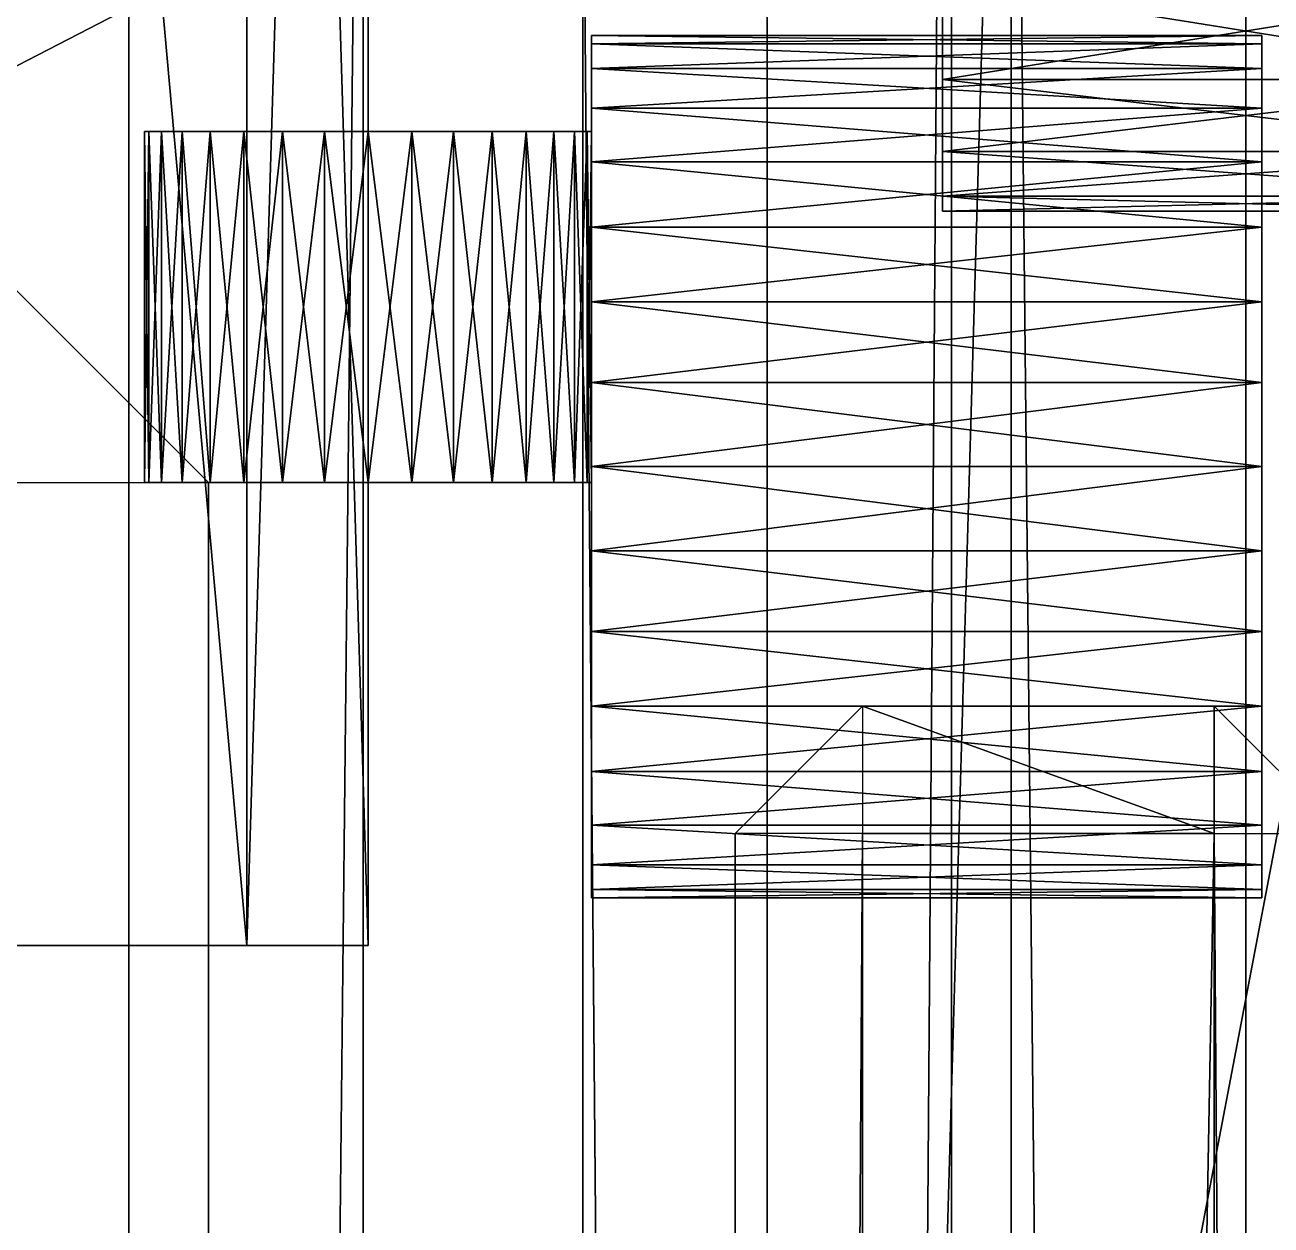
# Model space of a CAD drawing. Header units: millimetres. Extents: x -18 to 4450, y -985 to 970.
# Drawn here: x 3393.5 to 3471.6, y 562.5 to 637.7 of the extents above; entities that cross this region are included whole.
import ezdxf

# ---------------------------------------------------------------- set-up
doc = ezdxf.new("R2010")
doc.units = ezdxf.units.MM
for name, color, linetype in [('body__floor_pan', 40, 'CONTINUOUS'), ('body__right_rear_inner_wheel_tub', 40, 'CONTINUOUS'), ('body__right_rear_tail_lamp', 1, 'CONTINUOUS'), ('body__tailgate_hinge_or_chain_anchor_4', 9, 'CONTINUOUS'), ('body__tailgate_lower_pressed_panel', 40, 'CONTINUOUS'), ('body__tailgate_panel', 40, 'CONTINUOUS'), ('body__tailgate_upper_pressed_panel', 40, 'CONTINUOUS'), ('chassis__right_rear_bumper_stay_bolt_1', 9, 'CONTINUOUS'), ('hard_top__rear_hardtop_panel', 40, 'CONTINUOUS'), ('hard_top__rear_roof_overhang_skin', 7, 'CONTINUOUS'), ('hard_top__white_hardtop_crowned_roof_skin', 7, 'CONTINUOUS'), ('hard_top__white_hardtop_roof', 7, 'CONTINUOUS'), ('running_gear__rear_right_tire_tire', 250, 'CONTINUOUS')]:
    doc.layers.add(name, color=color, linetype=linetype)

msp = doc.modelspace()

# ---------------------------------------------------------------- linework, layer by layer
at = {"layer": 'body__floor_pan'}
for points in [[(901.549995, -653.450012, 670.000017), (3428.450108, -653.450012, 670.000017), (3428.450108, 653.450012, 670.000017)], [(901.549995, -653.450012, 670.000017), (3428.450108, 653.450012, 670.000017), (901.549995, 653.450012, 670.000017)], [(901.549995, -653.450012, 615.00001), (901.549995, 653.450012, 615.00001), (3428.450108, 653.450012, 615.00001)], [(901.549995, -653.450012, 615.00001), (3428.450108, 653.450012, 615.00001), (3428.450108, -653.450012, 615.00001)], [(3440.000057, -653.450012, 626.550019), (3428.450108, -653.450012, 615.00001), (3428.450108, 653.450012, 615.00001)], [(3440.000057, -653.450012, 626.550019), (3428.450108, 653.450012, 615.00001), (3440.000057, 653.450012, 626.550019)], [(3440.000057, -653.450012, 658.450007), (3428.450108, -653.450012, 670.000017), (3428.450108, 653.450012, 670.000017)], [(3440.000057, -653.450012, 658.450007), (3428.450108, 653.450012, 670.000017), (3440.000057, 653.450012, 658.450007)], [(3440.000057, -653.450012, 626.550019), (3440.000057, 653.450012, 626.550019), (3440.000057, 653.450012, 658.450007)], [(3440.000057, -653.450012, 626.550019), (3440.000057, 653.450012, 658.450007), (3440.000057, -653.450012, 658.450007)]]:
    msp.add_3dface(points, dxfattribs=at)
at = {"layer": 'body__right_rear_inner_wheel_tub'}
for points in [[(3404.999971, 609.000027, 791.000009), (3368.999958, 644.999981, 791.000009), (3368.999958, 644.999981, 1103.999972)], [(3404.999971, 609.000027, 791.000009), (3368.999958, 644.999981, 1103.999972), (3404.999971, 609.000027, 1103.999972)], [(3404.999971, 609.000027, 791.000009), (3368.999958, 644.999981, 791.000009), (3368.999958, 609.000027, 754.999995)], [(3404.999971, 609.000027, 1103.999972), (3368.999958, 644.999981, 1103.999972), (3368.999958, 609.000027, 1139.999986)], [(3404.999971, 400.999993, 791.000009), (3368.999958, 400.999993, 754.999995), (3368.999958, 609.000027, 754.999995)], [(3404.999971, 400.999993, 791.000009), (3368.999958, 609.000027, 754.999995), (3404.999971, 609.000027, 791.000009)], [(3404.999971, 400.999993, 1103.999972), (3368.999958, 400.999993, 1139.999986), (3368.999958, 609.000027, 1139.999986)], [(3404.999971, 400.999993, 1103.999972), (3368.999958, 609.000027, 1139.999986), (3404.999971, 609.000027, 1103.999972)], [(3404.999971, 400.999993, 791.000009), (3404.999971, 609.000027, 791.000009), (3404.999971, 609.000027, 1103.999972)], [(3404.999971, 400.999993, 791.000009), (3404.999971, 609.000027, 1103.999972), (3404.999971, 400.999993, 1103.999972)]]:
    msp.add_3dface(points, dxfattribs=at)
at = {"layer": 'body__right_rear_tail_lamp'}
for points in [[(3450.999975, 675.000012, 930.000007), (3450.999975, 634.257972, 957.222939), (3450.999975, 640.351772, 964.648247)], [(3450.999975, 675.000012, 930.000007), (3450.999975, 629.729927, 948.751509), (3450.999975, 634.257972, 957.222939)], [(3450.999975, 675.000012, 930.000007), (3450.999975, 626.941502, 939.5594), (3450.999975, 629.729927, 948.751509)], [(3450.999975, 675.000012, 930.000007), (3450.999975, 625.999987, 930.000007), (3450.999975, 626.941502, 939.5594)], [(3450.999975, 675.000012, 930.000007), (3450.999975, 626.941502, 920.440555), (3450.999975, 625.999987, 930.000007)], [(3450.999975, 675.000012, 930.000007), (3450.999975, 629.729927, 911.248505), (3450.999975, 626.941502, 920.440555)], [(3450.999975, 675.000012, 930.000007), (3450.999975, 634.257972, 902.777076), (3450.999975, 629.729927, 911.248505)], [(3450.999975, 675.000012, 930.000007), (3450.999975, 640.351772, 895.351768), (3450.999975, 634.257972, 902.777076)], [(3450.999975, 640.351772, 964.648247), (3489.000082, 640.351772, 964.648247), (3489.000082, 634.257972, 957.222939)], [(3450.999975, 640.351772, 964.648247), (3489.000082, 634.257972, 957.222939), (3450.999975, 634.257972, 957.222939)], [(3450.999975, 634.257972, 902.777076), (3489.000082, 634.257972, 902.777076), (3489.000082, 640.351772, 895.351768)], [(3450.999975, 634.257972, 902.777076), (3489.000082, 640.351772, 895.351768), (3450.999975, 640.351772, 895.351768)], [(3450.999975, 634.257972, 957.222939), (3489.000082, 634.257972, 957.222939), (3489.000082, 629.729927, 948.751509)], [(3450.999975, 634.257972, 957.222939), (3489.000082, 629.729927, 948.751509), (3450.999975, 629.729927, 948.751509)], [(3450.999975, 629.729927, 911.248505), (3489.000082, 629.729927, 911.248505), (3489.000082, 634.257972, 902.777076)], [(3450.999975, 629.729927, 911.248505), (3489.000082, 634.257972, 902.777076), (3450.999975, 634.257972, 902.777076)], [(3450.999975, 629.729927, 948.751509), (3489.000082, 629.729927, 948.751509), (3489.000082, 626.941502, 939.5594)], [(3450.999975, 629.729927, 948.751509), (3489.000082, 626.941502, 939.5594), (3450.999975, 626.941502, 939.5594)], [(3450.999975, 626.941502, 920.440555), (3489.000082, 626.941502, 920.440555), (3489.000082, 629.729927, 911.248505)], [(3450.999975, 626.941502, 920.440555), (3489.000082, 629.729927, 911.248505), (3450.999975, 629.729927, 911.248505)], [(3450.999975, 626.941502, 939.5594), (3489.000082, 626.941502, 939.5594), (3489.000082, 625.999987, 930.000007)], [(3450.999975, 626.941502, 939.5594), (3489.000082, 625.999987, 930.000007), (3450.999975, 625.999987, 930.000007)], [(3450.999975, 625.999987, 930.000007), (3489.000082, 625.999987, 930.000007), (3489.000082, 626.941502, 920.440555)], [(3450.999975, 625.999987, 930.000007), (3489.000082, 626.941502, 920.440555), (3450.999975, 626.941502, 920.440555)]]:
    msp.add_3dface(points, dxfattribs=at)
at = {"layer": 'body__tailgate_hinge_or_chain_anchor_4'}
for points in [[(3428.999901, 637.000024, 800.000012), (3470.999956, 637.000024, 800.000012), (3470.999956, 636.481225, 805.267453)], [(3428.999901, 637.000024, 800.000012), (3470.999956, 636.481225, 805.267453), (3428.999901, 636.481225, 805.267453)], [(3428.999901, 610.000014, 800.000012), (3428.999901, 636.481225, 805.267453), (3428.999901, 637.000024, 800.000012)], [(3428.999901, 636.481225, 794.732571), (3470.999956, 636.481225, 794.732571), (3470.999956, 637.000024, 800.000012)], [(3428.999901, 636.481225, 794.732571), (3470.999956, 637.000024, 800.000012), (3428.999901, 637.000024, 800.000012)], [(3428.999901, 610.000014, 800.000012), (3428.999901, 637.000024, 800.000012), (3428.999901, 636.481225, 794.732571)], [(3428.999901, 636.481225, 805.267453), (3470.999956, 636.481225, 805.267453), (3470.999956, 634.944737, 810.332477)], [(3428.999901, 636.481225, 805.267453), (3470.999956, 634.944737, 810.332477), (3428.999901, 634.944737, 810.332477)], [(3428.999901, 610.000014, 800.000012), (3428.999901, 634.944737, 810.332477), (3428.999901, 636.481225, 805.267453)], [(3428.999901, 634.944737, 789.667547), (3470.999956, 634.944737, 789.667547), (3470.999956, 636.481225, 794.732571)], [(3428.999901, 634.944737, 789.667547), (3470.999956, 636.481225, 794.732571), (3428.999901, 636.481225, 794.732571)], [(3428.999901, 610.000014, 800.000012), (3428.999901, 636.481225, 794.732571), (3428.999901, 634.944737, 789.667547)], [(3470.999956, 610.000014, 800.000012), (3470.999956, 637.000024, 800.000012), (3470.999956, 636.481225, 805.267453)], [(3470.999956, 610.000014, 800.000012), (3470.999956, 636.481225, 794.732571), (3470.999956, 637.000024, 800.000012)], [(3470.999956, 610.000014, 800.000012), (3470.999956, 636.481225, 805.267453), (3470.999956, 634.944737, 810.332477)], [(3470.999956, 610.000014, 800.000012), (3470.999956, 634.944737, 789.667547), (3470.999956, 636.481225, 794.732571)], [(3428.999901, 634.944737, 810.332477), (3470.999956, 634.944737, 810.332477), (3470.999956, 632.449687, 815.000415)], [(3428.999901, 634.944737, 810.332477), (3470.999956, 632.449687, 815.000415), (3428.999901, 632.449687, 815.000415)], [(3428.999901, 610.000014, 800.000012), (3428.999901, 632.449687, 815.000415), (3428.999901, 634.944737, 810.332477)], [(3428.999901, 632.449687, 784.999609), (3470.999956, 632.449687, 784.999609), (3470.999956, 634.944737, 789.667547)], [(3428.999901, 632.449687, 784.999609), (3470.999956, 634.944737, 789.667547), (3428.999901, 634.944737, 789.667547)], [(3428.999901, 610.000014, 800.000012), (3428.999901, 634.944737, 789.667547), (3428.999901, 632.449687, 784.999609)], [(3470.999956, 610.000014, 800.000012), (3470.999956, 634.944737, 810.332477), (3470.999956, 632.449687, 815.000415)], [(3470.999956, 610.000014, 800.000012), (3470.999956, 632.449687, 784.999609), (3470.999956, 634.944737, 789.667547)], [(3428.999901, 632.449687, 815.000415), (3470.999956, 632.449687, 815.000415), (3470.999956, 629.091859, 819.091856)], [(3428.999901, 632.449687, 815.000415), (3470.999956, 629.091859, 819.091856), (3428.999901, 629.091859, 819.091856)], [(3428.999901, 610.000014, 800.000012), (3428.999901, 629.091859, 819.091856), (3428.999901, 632.449687, 815.000415)], [(3428.999901, 629.091859, 780.908108), (3470.999956, 629.091859, 780.908108), (3470.999956, 632.449687, 784.999609)], [(3428.999901, 629.091859, 780.908108), (3470.999956, 632.449687, 784.999609), (3428.999901, 632.449687, 784.999609)], [(3428.999901, 610.000014, 800.000012), (3428.999901, 632.449687, 784.999609), (3428.999901, 629.091859, 780.908108)], [(3470.999956, 610.000014, 800.000012), (3470.999956, 632.449687, 815.000415), (3470.999956, 629.091859, 819.091856)], [(3470.999956, 610.000014, 800.000012), (3470.999956, 629.091859, 780.908108), (3470.999956, 632.449687, 784.999609)], [(3428.999901, 629.091859, 819.091856), (3470.999956, 629.091859, 819.091856), (3470.999956, 625.000417, 822.449684)], [(3428.999901, 629.091859, 819.091856), (3470.999956, 625.000417, 822.449684), (3428.999901, 625.000417, 822.449684)], [(3428.999901, 610.000014, 800.000012), (3428.999901, 625.000417, 822.449684), (3428.999901, 629.091859, 819.091856)], [(3428.999901, 625.000417, 777.55034), (3470.999956, 625.000417, 777.55034), (3470.999956, 629.091859, 780.908108)], [(3428.999901, 625.000417, 777.55034), (3470.999956, 629.091859, 780.908108), (3428.999901, 629.091859, 780.908108)], [(3428.999901, 610.000014, 800.000012), (3428.999901, 629.091859, 780.908108), (3428.999901, 625.000417, 777.55034)], [(3470.999956, 610.000014, 800.000012), (3470.999956, 629.091859, 819.091856), (3470.999956, 625.000417, 822.449684)], [(3470.999956, 610.000014, 800.000012), (3470.999956, 625.000417, 777.55034), (3470.999956, 629.091859, 780.908108)], [(3428.999901, 625.000417, 822.449684), (3470.999956, 625.000417, 822.449684), (3470.999956, 620.332479, 824.944735)], [(3428.999901, 625.000417, 822.449684), (3470.999956, 620.332479, 824.944735), (3428.999901, 620.332479, 824.944735)], [(3428.999901, 610.000014, 800.000012), (3428.999901, 620.332479, 824.944735), (3428.999901, 625.000417, 822.449684)], [(3428.999901, 620.332479, 775.05523), (3470.999956, 620.332479, 775.05523), (3470.999956, 625.000417, 777.55034)], [(3428.999901, 620.332479, 775.05523), (3470.999956, 625.000417, 777.55034), (3428.999901, 625.000417, 777.55034)], [(3428.999901, 610.000014, 800.000012), (3428.999901, 625.000417, 777.55034), (3428.999901, 620.332479, 775.05523)], [(3470.999956, 610.000014, 800.000012), (3470.999956, 625.000417, 822.449684), (3470.999956, 620.332479, 824.944735)], [(3470.999956, 610.000014, 800.000012), (3470.999956, 620.332479, 775.05523), (3470.999956, 625.000417, 777.55034)], [(3428.999901, 620.332479, 824.944735), (3470.999956, 620.332479, 824.944735), (3470.999956, 615.267456, 826.481223)], [(3428.999901, 620.332479, 824.944735), (3470.999956, 615.267456, 826.481223), (3428.999901, 615.267456, 826.481223)], [(3428.999901, 610.000014, 800.000012), (3428.999901, 615.267456, 826.481223), (3428.999901, 620.332479, 824.944735)], [(3428.999901, 615.267456, 773.518801), (3470.999956, 615.267456, 773.518801), (3470.999956, 620.332479, 775.05523)], [(3428.999901, 615.267456, 773.518801), (3470.999956, 620.332479, 775.05523), (3428.999901, 620.332479, 775.05523)], [(3428.999901, 610.000014, 800.000012), (3428.999901, 620.332479, 775.05523), (3428.999901, 615.267456, 773.518801)], [(3470.999956, 610.000014, 800.000012), (3470.999956, 620.332479, 824.944735), (3470.999956, 615.267456, 826.481223)], [(3470.999956, 610.000014, 800.000012), (3470.999956, 615.267456, 773.518801), (3470.999956, 620.332479, 775.05523)], [(3428.999901, 615.267456, 826.481223), (3470.999956, 615.267456, 826.481223), (3470.999956, 610.000014, 827.000022)], [(3428.999901, 615.267456, 826.481223), (3470.999956, 610.000014, 827.000022), (3428.999901, 610.000014, 827.000022)], [(3428.999901, 610.000014, 800.000012), (3428.999901, 610.000014, 827.000022), (3428.999901, 615.267456, 826.481223)], [(3428.999901, 610.000014, 773.000002), (3470.999956, 610.000014, 773.000002), (3470.999956, 615.267456, 773.518801)], [(3428.999901, 610.000014, 773.000002), (3470.999956, 615.267456, 773.518801), (3428.999901, 615.267456, 773.518801)], [(3428.999901, 610.000014, 800.000012), (3428.999901, 615.267456, 773.518801), (3428.999901, 610.000014, 773.000002)], [(3470.999956, 610.000014, 800.000012), (3470.999956, 615.267456, 826.481223), (3470.999956, 610.000014, 827.000022)], [(3470.999956, 610.000014, 800.000012), (3470.999956, 610.000014, 773.000002), (3470.999956, 615.267456, 773.518801)], [(3428.999901, 610.000014, 827.000022), (3470.999956, 610.000014, 827.000022), (3470.999956, 604.732573, 826.481223)], [(3428.999901, 610.000014, 827.000022), (3470.999956, 604.732573, 826.481223), (3428.999901, 604.732573, 826.481223)], [(3428.999901, 610.000014, 800.000012), (3428.999901, 604.732573, 826.481223), (3428.999901, 610.000014, 827.000022)], [(3428.999901, 610.000014, 800.000012), (3428.999901, 599.667549, 824.944735), (3428.999901, 604.732573, 826.481223)], [(3428.999901, 610.000014, 800.000012), (3428.999901, 594.999611, 822.449684), (3428.999901, 599.667549, 824.944735)], [(3428.999901, 610.000014, 800.000012), (3428.999901, 590.90811, 819.091856), (3428.999901, 594.999611, 822.449684)], [(3428.999901, 610.000014, 800.000012), (3428.999901, 587.550342, 815.000415), (3428.999901, 590.90811, 819.091856)], [(3428.999901, 610.000014, 800.000012), (3428.999901, 585.055232, 810.332477), (3428.999901, 587.550342, 815.000415)], [(3428.999901, 610.000014, 800.000012), (3428.999901, 583.518803, 805.267453), (3428.999901, 585.055232, 810.332477)], [(3428.999901, 610.000014, 800.000012), (3428.999901, 583.000004, 800.000012), (3428.999901, 583.518803, 805.267453)], [(3428.999901, 610.000014, 800.000012), (3428.999901, 583.518803, 794.732571), (3428.999901, 583.000004, 800.000012)], [(3428.999901, 610.000014, 800.000012), (3428.999901, 585.055232, 789.667547), (3428.999901, 583.518803, 794.732571)], [(3428.999901, 610.000014, 800.000012), (3428.999901, 587.550342, 784.999609), (3428.999901, 585.055232, 789.667547)], [(3428.999901, 610.000014, 800.000012), (3428.999901, 590.90811, 780.908108), (3428.999901, 587.550342, 784.999609)], [(3428.999901, 610.000014, 800.000012), (3428.999901, 594.999611, 777.55034), (3428.999901, 590.90811, 780.908108)], [(3428.999901, 610.000014, 800.000012), (3428.999901, 599.667549, 775.05523), (3428.999901, 594.999611, 777.55034)], [(3428.999901, 610.000014, 800.000012), (3428.999901, 604.732573, 773.518801), (3428.999901, 599.667549, 775.05523)], [(3428.999901, 604.732573, 773.518801), (3470.999956, 604.732573, 773.518801), (3470.999956, 610.000014, 773.000002)], [(3428.999901, 604.732573, 773.518801), (3470.999956, 610.000014, 773.000002), (3428.999901, 610.000014, 773.000002)], [(3428.999901, 610.000014, 800.000012), (3428.999901, 610.000014, 773.000002), (3428.999901, 604.732573, 773.518801)], [(3470.999956, 610.000014, 800.000012), (3470.999956, 610.000014, 827.000022), (3470.999956, 604.732573, 826.481223)], [(3470.999956, 610.000014, 800.000012), (3470.999956, 604.732573, 826.481223), (3470.999956, 599.667549, 824.944735)], [(3470.999956, 610.000014, 800.000012), (3470.999956, 599.667549, 824.944735), (3470.999956, 594.999611, 822.449684)], [(3470.999956, 610.000014, 800.000012), (3470.999956, 594.999611, 822.449684), (3470.999956, 590.90811, 819.091856)], [(3470.999956, 610.000014, 800.000012), (3470.999956, 590.90811, 819.091856), (3470.999956, 587.550342, 815.000415)], [(3470.999956, 610.000014, 800.000012), (3470.999956, 587.550342, 815.000415), (3470.999956, 585.055232, 810.332477)], [(3470.999956, 610.000014, 800.000012), (3470.999956, 585.055232, 810.332477), (3470.999956, 583.518803, 805.267453)], [(3470.999956, 610.000014, 800.000012), (3470.999956, 583.518803, 805.267453), (3470.999956, 583.000004, 800.000012)], [(3470.999956, 610.000014, 800.000012), (3470.999956, 583.000004, 800.000012), (3470.999956, 583.518803, 794.732571)], [(3470.999956, 610.000014, 800.000012), (3470.999956, 583.518803, 794.732571), (3470.999956, 585.055232, 789.667547)], [(3470.999956, 610.000014, 800.000012), (3470.999956, 585.055232, 789.667547), (3470.999956, 587.550342, 784.999609)], [(3470.999956, 610.000014, 800.000012), (3470.999956, 587.550342, 784.999609), (3470.999956, 590.90811, 780.908108)], [(3470.999956, 610.000014, 800.000012), (3470.999956, 590.90811, 780.908108), (3470.999956, 594.999611, 777.55034)], [(3470.999956, 610.000014, 800.000012), (3470.999956, 594.999611, 777.55034), (3470.999956, 599.667549, 775.05523)], [(3470.999956, 610.000014, 800.000012), (3470.999956, 599.667549, 775.05523), (3470.999956, 604.732573, 773.518801)], [(3470.999956, 610.000014, 800.000012), (3470.999956, 604.732573, 773.518801), (3470.999956, 610.000014, 773.000002)], [(3428.999901, 604.732573, 826.481223), (3470.999956, 604.732573, 826.481223), (3470.999956, 599.667549, 824.944735)], [(3428.999901, 604.732573, 826.481223), (3470.999956, 599.667549, 824.944735), (3428.999901, 599.667549, 824.944735)], [(3428.999901, 599.667549, 775.05523), (3470.999956, 599.667549, 775.05523), (3470.999956, 604.732573, 773.518801)], [(3428.999901, 599.667549, 775.05523), (3470.999956, 604.732573, 773.518801), (3428.999901, 604.732573, 773.518801)], [(3428.999901, 599.667549, 824.944735), (3470.999956, 599.667549, 824.944735), (3470.999956, 594.999611, 822.449684)], [(3428.999901, 599.667549, 824.944735), (3470.999956, 594.999611, 822.449684), (3428.999901, 594.999611, 822.449684)], [(3428.999901, 594.999611, 777.55034), (3470.999956, 594.999611, 777.55034), (3470.999956, 599.667549, 775.05523)], [(3428.999901, 594.999611, 777.55034), (3470.999956, 599.667549, 775.05523), (3428.999901, 599.667549, 775.05523)], [(3428.999901, 594.999611, 822.449684), (3470.999956, 594.999611, 822.449684), (3470.999956, 590.90811, 819.091856)], [(3428.999901, 594.999611, 822.449684), (3470.999956, 590.90811, 819.091856), (3428.999901, 590.90811, 819.091856)], [(3428.999901, 590.90811, 780.908108), (3470.999956, 590.90811, 780.908108), (3470.999956, 594.999611, 777.55034)], [(3428.999901, 590.90811, 780.908108), (3470.999956, 594.999611, 777.55034), (3428.999901, 594.999611, 777.55034)], [(3428.999901, 590.90811, 819.091856), (3470.999956, 590.90811, 819.091856), (3470.999956, 587.550342, 815.000415)], [(3428.999901, 590.90811, 819.091856), (3470.999956, 587.550342, 815.000415), (3428.999901, 587.550342, 815.000415)], [(3428.999901, 587.550342, 784.999609), (3470.999956, 587.550342, 784.999609), (3470.999956, 590.90811, 780.908108)], [(3428.999901, 587.550342, 784.999609), (3470.999956, 590.90811, 780.908108), (3428.999901, 590.90811, 780.908108)], [(3428.999901, 587.550342, 815.000415), (3470.999956, 587.550342, 815.000415), (3470.999956, 585.055232, 810.332477)], [(3428.999901, 587.550342, 815.000415), (3470.999956, 585.055232, 810.332477), (3428.999901, 585.055232, 810.332477)], [(3428.999901, 585.055232, 789.667547), (3470.999956, 585.055232, 789.667547), (3470.999956, 587.550342, 784.999609)], [(3428.999901, 585.055232, 789.667547), (3470.999956, 587.550342, 784.999609), (3428.999901, 587.550342, 784.999609)], [(3428.999901, 585.055232, 810.332477), (3470.999956, 585.055232, 810.332477), (3470.999956, 583.518803, 805.267453)], [(3428.999901, 585.055232, 810.332477), (3470.999956, 583.518803, 805.267453), (3428.999901, 583.518803, 805.267453)], [(3428.999901, 583.518803, 794.732571), (3470.999956, 583.518803, 794.732571), (3470.999956, 585.055232, 789.667547)], [(3428.999901, 583.518803, 794.732571), (3470.999956, 585.055232, 789.667547), (3428.999901, 585.055232, 789.667547)], [(3428.999901, 583.518803, 805.267453), (3470.999956, 583.518803, 805.267453), (3470.999956, 583.000004, 800.000012)], [(3428.999901, 583.518803, 805.267453), (3470.999956, 583.000004, 800.000012), (3428.999901, 583.000004, 800.000012)], [(3428.999901, 583.000004, 800.000012), (3470.999956, 583.000004, 800.000012), (3470.999956, 583.518803, 794.732571)], [(3428.999901, 583.000004, 800.000012), (3470.999956, 583.518803, 794.732571), (3428.999901, 583.518803, 794.732571)]]:
    msp.add_3dface(points, dxfattribs=at)
at = {"layer": 'body__tailgate_lower_pressed_panel'}
for points in [[(3437.999964, 587.01998, 807.980001), (3445.980072, 595.000029, 807.980001), (3445.980072, 595.000029, 927.020013)], [(3437.999964, 587.01998, 807.980001), (3445.980072, 595.000029, 927.020013), (3437.999964, 587.01998, 927.020013)], [(3437.999964, 587.01998, 807.980001), (3445.980072, 595.000029, 807.980001), (3445.980072, 587.01998, 800.000012)], [(3437.999964, 587.01998, 927.020013), (3445.980072, 595.000029, 927.020013), (3445.980072, 587.01998, 935.000002)], [(3445.980072, 595.000029, 807.980001), (3445.980072, 595.000029, 927.020013), (3468.019962, 595.000029, 927.020013)], [(3445.980072, 595.000029, 807.980001), (3468.019962, 595.000029, 927.020013), (3468.019962, 595.000029, 807.980001)], [(3445.980072, 595.000029, 807.980001), (3445.980072, 587.01998, 800.000012), (3468.019962, 587.01998, 800.000012)], [(3445.980072, 595.000029, 807.980001), (3468.019962, 587.01998, 800.000012), (3468.019962, 595.000029, 807.980001)], [(3445.980072, 595.000029, 927.020013), (3445.980072, 587.01998, 935.000002), (3468.019962, 587.01998, 935.000002)], [(3445.980072, 595.000029, 927.020013), (3468.019962, 587.01998, 935.000002), (3468.019962, 595.000029, 927.020013)], [(3476.000071, 587.01998, 807.980001), (3468.019962, 595.000029, 807.980001), (3468.019962, 595.000029, 927.020013)], [(3476.000071, 587.01998, 807.980001), (3468.019962, 595.000029, 927.020013), (3476.000071, 587.01998, 927.020013)], [(3476.000071, 587.01998, 807.980001), (3468.019962, 595.000029, 807.980001), (3468.019962, 587.01998, 800.000012)], [(3476.000071, 587.01998, 927.020013), (3468.019962, 595.000029, 927.020013), (3468.019962, 587.01998, 935.000002)], [(3437.999964, -587.01998, 807.980001), (3437.999964, -587.01998, 927.020013), (3437.999964, 587.01998, 927.020013)], [(3437.999964, -587.01998, 807.980001), (3437.999964, 587.01998, 927.020013), (3437.999964, 587.01998, 807.980001)], [(3437.999964, -587.01998, 807.980001), (3445.980072, -587.01998, 800.000012), (3445.980072, 587.01998, 800.000012)], [(3437.999964, -587.01998, 807.980001), (3445.980072, 587.01998, 800.000012), (3437.999964, 587.01998, 807.980001)], [(3437.999964, -587.01998, 927.020013), (3445.980072, -587.01998, 935.000002), (3445.980072, 587.01998, 935.000002)], [(3437.999964, -587.01998, 927.020013), (3445.980072, 587.01998, 935.000002), (3437.999964, 587.01998, 927.020013)], [(3445.980072, -587.01998, 935.000002), (3468.019962, -587.01998, 935.000002), (3468.019962, 587.01998, 935.000002)], [(3445.980072, -587.01998, 935.000002), (3468.019962, 587.01998, 935.000002), (3445.980072, 587.01998, 935.000002)], [(3445.980072, -587.01998, 800.000012), (3445.980072, 587.01998, 800.000012), (3468.019962, 587.01998, 800.000012)], [(3445.980072, -587.01998, 800.000012), (3468.019962, 587.01998, 800.000012), (3468.019962, -587.01998, 800.000012)], [(3476.000071, -587.01998, 807.980001), (3468.019962, -587.01998, 800.000012), (3468.019962, 587.01998, 800.000012)], [(3476.000071, -587.01998, 807.980001), (3468.019962, 587.01998, 800.000012), (3476.000071, 587.01998, 807.980001)], [(3476.000071, -587.01998, 927.020013), (3468.019962, -587.01998, 935.000002), (3468.019962, 587.01998, 935.000002)], [(3476.000071, -587.01998, 927.020013), (3468.019962, 587.01998, 935.000002), (3476.000071, 587.01998, 927.020013)]]:
    msp.add_3dface(points, dxfattribs=at)
at = {"layer": 'body__tailgate_panel'}
for points in [[(3400.000095, -700.299978, 734.700024), (3400.000095, -700.299978, 1355.29995), (3400.000095, 700.299978, 1355.29995)], [(3400.000095, -700.299978, 734.700024), (3400.000095, 700.299978, 1355.29995), (3400.000095, 700.299978, 734.700024)], [(3400.000095, -700.299978, 734.700024), (3414.700031, -700.299978, 720.000029), (3414.700031, 700.299978, 720.000029)], [(3400.000095, -700.299978, 734.700024), (3414.700031, 700.299978, 720.000029), (3400.000095, 700.299978, 734.700024)], [(3400.000095, -700.299978, 1355.29995), (3414.700031, -700.299978, 1370.000005), (3414.700031, 700.299978, 1370.000005)], [(3400.000095, -700.299978, 1355.29995), (3414.700031, 700.299978, 1370.000005), (3400.000095, 700.299978, 1355.29995)], [(3414.700031, -700.299978, 1370.000005), (3455.300093, -700.299978, 1370.000005), (3455.300093, 700.299978, 1370.000005)], [(3414.700031, -700.299978, 1370.000005), (3455.300093, 700.299978, 1370.000005), (3414.700031, 700.299978, 1370.000005)], [(3414.700031, -700.299978, 720.000029), (3414.700031, 700.299978, 720.000029), (3455.300093, 700.299978, 720.000029)], [(3414.700031, -700.299978, 720.000029), (3455.300093, 700.299978, 720.000029), (3455.300093, -700.299978, 720.000029)], [(3470.000029, -700.299978, 734.700024), (3455.300093, -700.299978, 720.000029), (3455.300093, 700.299978, 720.000029)], [(3470.000029, -700.299978, 734.700024), (3455.300093, 700.299978, 720.000029), (3470.000029, 700.299978, 734.700024)], [(3470.000029, -700.299978, 1355.29995), (3455.300093, -700.299978, 1370.000005), (3455.300093, 700.299978, 1370.000005)], [(3470.000029, -700.299978, 1355.29995), (3455.300093, 700.299978, 1370.000005), (3470.000029, 700.299978, 1355.29995)], [(3470.000029, -700.299978, 734.700024), (3470.000029, 700.299978, 734.700024), (3470.000029, 700.299978, 1355.29995)], [(3470.000029, -700.299978, 734.700024), (3470.000029, 700.299978, 1355.29995), (3470.000029, -700.299978, 1355.29995)]]:
    msp.add_3dface(points, dxfattribs=at)
at = {"layer": 'body__tailgate_upper_pressed_panel'}
for points in [[(3437.999964, 587.01998, 1122.979999), (3445.980072, 595.000029, 1122.979999), (3445.980072, 595.000029, 1227.020025)], [(3437.999964, 587.01998, 1122.979999), (3445.980072, 595.000029, 1227.020025), (3437.999964, 587.01998, 1227.020025)], [(3437.999964, 587.01998, 1122.979999), (3445.980072, 595.000029, 1122.979999), (3445.980072, 587.01998, 1115.00001)], [(3437.999964, 587.01998, 1227.020025), (3445.980072, 595.000029, 1227.020025), (3445.980072, 587.01998, 1235.000014)], [(3445.980072, 595.000029, 1122.979999), (3445.980072, 595.000029, 1227.020025), (3468.019962, 595.000029, 1227.020025)], [(3445.980072, 595.000029, 1122.979999), (3468.019962, 595.000029, 1227.020025), (3468.019962, 595.000029, 1122.979999)], [(3445.980072, 595.000029, 1122.979999), (3445.980072, 587.01998, 1115.00001), (3468.019962, 587.01998, 1115.00001)], [(3445.980072, 595.000029, 1122.979999), (3468.019962, 587.01998, 1115.00001), (3468.019962, 595.000029, 1122.979999)], [(3445.980072, 595.000029, 1227.020025), (3445.980072, 587.01998, 1235.000014), (3468.019962, 587.01998, 1235.000014)], [(3445.980072, 595.000029, 1227.020025), (3468.019962, 587.01998, 1235.000014), (3468.019962, 595.000029, 1227.020025)], [(3476.000071, 587.01998, 1122.979999), (3468.019962, 595.000029, 1122.979999), (3468.019962, 595.000029, 1227.020025)], [(3476.000071, 587.01998, 1122.979999), (3468.019962, 595.000029, 1227.020025), (3476.000071, 587.01998, 1227.020025)], [(3476.000071, 587.01998, 1122.979999), (3468.019962, 595.000029, 1122.979999), (3468.019962, 587.01998, 1115.00001)], [(3476.000071, 587.01998, 1227.020025), (3468.019962, 595.000029, 1227.020025), (3468.019962, 587.01998, 1235.000014)], [(3437.999964, -587.01998, 1122.979999), (3437.999964, -587.01998, 1227.020025), (3437.999964, 587.01998, 1227.020025)], [(3437.999964, -587.01998, 1122.979999), (3437.999964, 587.01998, 1227.020025), (3437.999964, 587.01998, 1122.979999)], [(3437.999964, -587.01998, 1122.979999), (3445.980072, -587.01998, 1115.00001), (3445.980072, 587.01998, 1115.00001)], [(3437.999964, -587.01998, 1122.979999), (3445.980072, 587.01998, 1115.00001), (3437.999964, 587.01998, 1122.979999)], [(3437.999964, -587.01998, 1227.020025), (3445.980072, -587.01998, 1235.000014), (3445.980072, 587.01998, 1235.000014)], [(3437.999964, -587.01998, 1227.020025), (3445.980072, 587.01998, 1235.000014), (3437.999964, 587.01998, 1227.020025)], [(3445.980072, -587.01998, 1235.000014), (3468.019962, -587.01998, 1235.000014), (3468.019962, 587.01998, 1235.000014)], [(3445.980072, -587.01998, 1235.000014), (3468.019962, 587.01998, 1235.000014), (3445.980072, 587.01998, 1235.000014)], [(3445.980072, -587.01998, 1115.00001), (3445.980072, 587.01998, 1115.00001), (3468.019962, 587.01998, 1115.00001)], [(3445.980072, -587.01998, 1115.00001), (3468.019962, 587.01998, 1115.00001), (3468.019962, -587.01998, 1115.00001)], [(3476.000071, -587.01998, 1122.979999), (3468.019962, -587.01998, 1115.00001), (3468.019962, 587.01998, 1115.00001)], [(3476.000071, -587.01998, 1122.979999), (3468.019962, 587.01998, 1115.00001), (3476.000071, 587.01998, 1122.979999)], [(3476.000071, -587.01998, 1227.020025), (3468.019962, -587.01998, 1235.000014), (3468.019962, 587.01998, 1235.000014)], [(3476.000071, -587.01998, 1227.020025), (3468.019962, 587.01998, 1235.000014), (3476.000071, 587.01998, 1227.020025)]]:
    msp.add_3dface(points, dxfattribs=at)
at = {"layer": 'chassis__right_rear_bumper_stay_bolt_1'}
for points in [[(3401.268959, 609.000027, 552.731276), (3401.268959, 630.999982, 552.731276), (3401.000023, 630.999982, 550.000012)], [(3401.268959, 609.000027, 552.731276), (3401.000023, 630.999982, 550.000012), (3401.000023, 609.000027, 550.000012)], [(3414.999962, 630.999982, 550.000012), (3401.268959, 630.999982, 552.731276), (3401.000023, 630.999982, 550.000012)], [(3401.000023, 609.000027, 550.000012), (3401.000023, 630.999982, 550.000012), (3401.268959, 630.999982, 547.268748)], [(3401.000023, 609.000027, 550.000012), (3401.268959, 630.999982, 547.268748), (3401.268959, 609.000027, 547.268748)], [(3414.999962, 630.999982, 550.000012), (3401.000023, 630.999982, 550.000012), (3401.268959, 630.999982, 547.268748)], [(3402.065754, 609.000027, 555.357575), (3402.065754, 630.999982, 555.357575), (3401.268959, 630.999982, 552.731276)], [(3402.065754, 609.000027, 555.357575), (3401.268959, 630.999982, 552.731276), (3401.268959, 609.000027, 552.731276)], [(3414.999962, 630.999982, 550.000012), (3402.065754, 630.999982, 555.357575), (3401.268959, 630.999982, 552.731276)], [(3401.268959, 609.000027, 547.268748), (3401.268959, 630.999982, 547.268748), (3402.065754, 630.999982, 544.642448)], [(3401.268959, 609.000027, 547.268748), (3402.065754, 630.999982, 544.642448), (3402.065754, 609.000027, 544.642448)], [(3414.999962, 630.999982, 550.000012), (3401.268959, 630.999982, 547.268748), (3402.065754, 630.999982, 544.642448)], [(3403.359413, 609.000027, 557.778001), (3403.359413, 630.999982, 557.778001), (3402.065754, 630.999982, 555.357575)], [(3403.359413, 609.000027, 557.778001), (3402.065754, 630.999982, 555.357575), (3402.065754, 609.000027, 555.357575)], [(3414.999962, 630.999982, 550.000012), (3403.359413, 630.999982, 557.778001), (3402.065754, 630.999982, 555.357575)], [(3402.065754, 609.000027, 544.642448), (3402.065754, 630.999982, 544.642448), (3403.359413, 630.999982, 542.222023)], [(3402.065754, 609.000027, 544.642448), (3403.359413, 630.999982, 542.222023), (3403.359413, 609.000027, 542.222023)], [(3414.999962, 630.999982, 550.000012), (3402.065754, 630.999982, 544.642448), (3403.359413, 630.999982, 542.222023)], [(3405.100584, 609.000027, 559.899509), (3405.100584, 630.999982, 559.899509), (3403.359413, 630.999982, 557.778001)], [(3405.100584, 609.000027, 559.899509), (3403.359413, 630.999982, 557.778001), (3403.359413, 609.000027, 557.778001)], [(3414.999962, 630.999982, 550.000012), (3405.100584, 630.999982, 559.899509), (3403.359413, 630.999982, 557.778001)], [(3403.359413, 609.000027, 542.222023), (3403.359413, 630.999982, 542.222023), (3405.100584, 630.999982, 540.100515)], [(3403.359413, 609.000027, 542.222023), (3405.100584, 630.999982, 540.100515), (3405.100584, 609.000027, 540.100515)], [(3414.999962, 630.999982, 550.000012), (3403.359413, 630.999982, 542.222023), (3405.100584, 630.999982, 540.100515)], [(3407.222033, 609.000027, 561.640561), (3407.222033, 630.999982, 561.640561), (3405.100584, 630.999982, 559.899509)], [(3407.222033, 609.000027, 561.640561), (3405.100584, 630.999982, 559.899509), (3405.100584, 609.000027, 559.899509)], [(3414.999962, 630.999982, 550.000012), (3407.222033, 630.999982, 561.640561), (3405.100584, 630.999982, 559.899509)], [(3405.100584, 609.000027, 540.100515), (3405.100584, 630.999982, 540.100515), (3407.222033, 630.999982, 538.359404)], [(3405.100584, 609.000027, 540.100515), (3407.222033, 630.999982, 538.359404), (3407.222033, 609.000027, 538.359404)], [(3414.999962, 630.999982, 550.000012), (3405.100584, 630.999982, 540.100515), (3407.222033, 630.999982, 538.359404)], [(3409.642458, 609.000027, 562.934339), (3409.642458, 630.999982, 562.934339), (3407.222033, 630.999982, 561.640561)], [(3409.642458, 609.000027, 562.934339), (3407.222033, 630.999982, 561.640561), (3407.222033, 609.000027, 561.640561)], [(3414.999962, 630.999982, 550.000012), (3409.642458, 630.999982, 562.934339), (3407.222033, 630.999982, 561.640561)], [(3407.222033, 609.000027, 538.359404), (3407.222033, 630.999982, 538.359404), (3409.642458, 630.999982, 537.065685)], [(3407.222033, 609.000027, 538.359404), (3409.642458, 630.999982, 537.065685), (3409.642458, 609.000027, 537.065685)], [(3414.999962, 630.999982, 550.000012), (3407.222033, 630.999982, 538.359404), (3409.642458, 630.999982, 537.065685)], [(3412.268639, 609.000027, 563.731015), (3412.268639, 630.999982, 563.731015), (3409.642458, 630.999982, 562.934339)], [(3412.268639, 609.000027, 563.731015), (3409.642458, 630.999982, 562.934339), (3409.642458, 609.000027, 562.934339)], [(3414.999962, 630.999982, 550.000012), (3412.268639, 630.999982, 563.731015), (3409.642458, 630.999982, 562.934339)], [(3409.642458, 609.000027, 537.065685), (3409.642458, 630.999982, 537.065685), (3412.268639, 630.999982, 536.269009)], [(3409.642458, 609.000027, 537.065685), (3412.268639, 630.999982, 536.269009), (3412.268639, 609.000027, 536.269009)], [(3414.999962, 630.999982, 550.000012), (3409.642458, 630.999982, 537.065685), (3412.268639, 630.999982, 536.269009)], [(3414.999962, 609.000027, 564.00001), (3414.999962, 630.999982, 564.00001), (3412.268639, 630.999982, 563.731015)], [(3414.999962, 609.000027, 564.00001), (3412.268639, 630.999982, 563.731015), (3412.268639, 609.000027, 563.731015)], [(3414.999962, 630.999982, 550.000012), (3414.999962, 630.999982, 564.00001), (3412.268639, 630.999982, 563.731015)], [(3412.268639, 609.000027, 536.269009), (3412.268639, 630.999982, 536.269009), (3414.999962, 630.999982, 536.000013)], [(3412.268639, 609.000027, 536.269009), (3414.999962, 630.999982, 536.000013), (3414.999962, 609.000027, 536.000013)], [(3414.999962, 630.999982, 550.000012), (3412.268639, 630.999982, 536.269009), (3414.999962, 630.999982, 536.000013)], [(3414.999962, 630.999982, 550.000012), (3428.999901, 630.999982, 550.000012), (3428.730965, 630.999982, 552.731276)], [(3414.999962, 630.999982, 550.000012), (3428.730965, 630.999982, 552.731276), (3427.934408, 630.999982, 555.357575)], [(3414.999962, 630.999982, 550.000012), (3427.934408, 630.999982, 555.357575), (3426.640511, 630.999982, 557.778001)], [(3414.999962, 630.999982, 550.000012), (3426.640511, 630.999982, 557.778001), (3424.899578, 630.999982, 559.899509)], [(3414.999962, 630.999982, 550.000012), (3424.899578, 630.999982, 559.899509), (3422.777891, 630.999982, 561.640561)], [(3414.999962, 630.999982, 550.000012), (3422.777891, 630.999982, 561.640561), (3420.357466, 630.999982, 562.934339)], [(3414.999962, 630.999982, 550.000012), (3420.357466, 630.999982, 562.934339), (3417.731285, 630.999982, 563.731015)], [(3417.731285, 609.000027, 563.731015), (3417.731285, 630.999982, 563.731015), (3414.999962, 630.999982, 564.00001)], [(3417.731285, 609.000027, 563.731015), (3414.999962, 630.999982, 564.00001), (3414.999962, 609.000027, 564.00001)], [(3414.999962, 630.999982, 550.000012), (3417.731285, 630.999982, 563.731015), (3414.999962, 630.999982, 564.00001)], [(3414.999962, 609.000027, 536.000013), (3414.999962, 630.999982, 536.000013), (3417.731285, 630.999982, 536.269009)], [(3414.999962, 609.000027, 536.000013), (3417.731285, 630.999982, 536.269009), (3417.731285, 609.000027, 536.269009)], [(3414.999962, 630.999982, 550.000012), (3414.999962, 630.999982, 536.000013), (3417.731285, 630.999982, 536.269009)], [(3414.999962, 630.999982, 550.000012), (3417.731285, 630.999982, 536.269009), (3420.357466, 630.999982, 537.065685)], [(3414.999962, 630.999982, 550.000012), (3420.357466, 630.999982, 537.065685), (3422.777891, 630.999982, 538.359404)], [(3414.999962, 630.999982, 550.000012), (3422.777891, 630.999982, 538.359404), (3424.899578, 630.999982, 540.100515)], [(3414.999962, 630.999982, 550.000012), (3424.899578, 630.999982, 540.100515), (3426.640511, 630.999982, 542.222023)], [(3414.999962, 630.999982, 550.000012), (3426.640511, 630.999982, 542.222023), (3427.934408, 630.999982, 544.642448)], [(3414.999962, 630.999982, 550.000012), (3427.934408, 630.999982, 544.642448), (3428.730965, 630.999982, 547.268748)], [(3414.999962, 630.999982, 550.000012), (3428.730965, 630.999982, 547.268748), (3428.999901, 630.999982, 550.000012)], [(3420.357466, 609.000027, 562.934339), (3420.357466, 630.999982, 562.934339), (3417.731285, 630.999982, 563.731015)], [(3420.357466, 609.000027, 562.934339), (3417.731285, 630.999982, 563.731015), (3417.731285, 609.000027, 563.731015)], [(3417.731285, 609.000027, 536.269009), (3417.731285, 630.999982, 536.269009), (3420.357466, 630.999982, 537.065685)], [(3417.731285, 609.000027, 536.269009), (3420.357466, 630.999982, 537.065685), (3420.357466, 609.000027, 537.065685)], [(3422.777891, 609.000027, 561.640561), (3422.777891, 630.999982, 561.640561), (3420.357466, 630.999982, 562.934339)], [(3422.777891, 609.000027, 561.640561), (3420.357466, 630.999982, 562.934339), (3420.357466, 609.000027, 562.934339)], [(3420.357466, 609.000027, 537.065685), (3420.357466, 630.999982, 537.065685), (3422.777891, 630.999982, 538.359404)], [(3420.357466, 609.000027, 537.065685), (3422.777891, 630.999982, 538.359404), (3422.777891, 609.000027, 538.359404)], [(3424.899578, 609.000027, 559.899509), (3424.899578, 630.999982, 559.899509), (3422.777891, 630.999982, 561.640561)], [(3424.899578, 609.000027, 559.899509), (3422.777891, 630.999982, 561.640561), (3422.777891, 609.000027, 561.640561)], [(3422.777891, 609.000027, 538.359404), (3422.777891, 630.999982, 538.359404), (3424.899578, 630.999982, 540.100515)], [(3422.777891, 609.000027, 538.359404), (3424.899578, 630.999982, 540.100515), (3424.899578, 609.000027, 540.100515)], [(3426.640511, 609.000027, 557.778001), (3426.640511, 630.999982, 557.778001), (3424.899578, 630.999982, 559.899509)], [(3426.640511, 609.000027, 557.778001), (3424.899578, 630.999982, 559.899509), (3424.899578, 609.000027, 559.899509)], [(3424.899578, 609.000027, 540.100515), (3424.899578, 630.999982, 540.100515), (3426.640511, 630.999982, 542.222023)], [(3424.899578, 609.000027, 540.100515), (3426.640511, 630.999982, 542.222023), (3426.640511, 609.000027, 542.222023)], [(3427.934408, 609.000027, 555.357575), (3427.934408, 630.999982, 555.357575), (3426.640511, 630.999982, 557.778001)], [(3427.934408, 609.000027, 555.357575), (3426.640511, 630.999982, 557.778001), (3426.640511, 609.000027, 557.778001)], [(3426.640511, 609.000027, 542.222023), (3426.640511, 630.999982, 542.222023), (3427.934408, 630.999982, 544.642448)], [(3426.640511, 609.000027, 542.222023), (3427.934408, 630.999982, 544.642448), (3427.934408, 609.000027, 544.642448)], [(3428.730965, 609.000027, 552.731276), (3428.730965, 630.999982, 552.731276), (3427.934408, 630.999982, 555.357575)], [(3428.730965, 609.000027, 552.731276), (3427.934408, 630.999982, 555.357575), (3427.934408, 609.000027, 555.357575)], [(3427.934408, 609.000027, 544.642448), (3427.934408, 630.999982, 544.642448), (3428.730965, 630.999982, 547.268748)], [(3427.934408, 609.000027, 544.642448), (3428.730965, 630.999982, 547.268748), (3428.730965, 609.000027, 547.268748)], [(3428.999901, 609.000027, 550.000012), (3428.999901, 630.999982, 550.000012), (3428.730965, 630.999982, 552.731276)], [(3428.999901, 609.000027, 550.000012), (3428.730965, 630.999982, 552.731276), (3428.730965, 609.000027, 552.731276)], [(3428.730965, 609.000027, 547.268748), (3428.730965, 630.999982, 547.268748), (3428.999901, 630.999982, 550.000012)], [(3428.730965, 609.000027, 547.268748), (3428.999901, 630.999982, 550.000012), (3428.999901, 609.000027, 550.000012)], [(3414.999962, 609.000027, 550.000012), (3401.000023, 609.000027, 550.000012), (3401.268959, 609.000027, 552.731276)], [(3414.999962, 609.000027, 550.000012), (3401.268959, 609.000027, 547.268748), (3401.000023, 609.000027, 550.000012)], [(3414.999962, 609.000027, 550.000012), (3401.268959, 609.000027, 552.731276), (3402.065754, 609.000027, 555.357575)], [(3414.999962, 609.000027, 550.000012), (3402.065754, 609.000027, 544.642448), (3401.268959, 609.000027, 547.268748)], [(3414.999962, 609.000027, 550.000012), (3402.065754, 609.000027, 555.357575), (3403.359413, 609.000027, 557.778001)], [(3414.999962, 609.000027, 550.000012), (3403.359413, 609.000027, 542.222023), (3402.065754, 609.000027, 544.642448)], [(3414.999962, 609.000027, 550.000012), (3403.359413, 609.000027, 557.778001), (3405.100584, 609.000027, 559.899509)], [(3414.999962, 609.000027, 550.000012), (3405.100584, 609.000027, 540.100515), (3403.359413, 609.000027, 542.222023)], [(3414.999962, 609.000027, 550.000012), (3405.100584, 609.000027, 559.899509), (3407.222033, 609.000027, 561.640561)], [(3414.999962, 609.000027, 550.000012), (3407.222033, 609.000027, 538.359404), (3405.100584, 609.000027, 540.100515)], [(3414.999962, 609.000027, 550.000012), (3407.222033, 609.000027, 561.640561), (3409.642458, 609.000027, 562.934339)], [(3414.999962, 609.000027, 550.000012), (3409.642458, 609.000027, 537.065685), (3407.222033, 609.000027, 538.359404)], [(3414.999962, 609.000027, 550.000012), (3409.642458, 609.000027, 562.934339), (3412.268639, 609.000027, 563.731015)], [(3414.999962, 609.000027, 550.000012), (3412.268639, 609.000027, 536.269009), (3409.642458, 609.000027, 537.065685)], [(3414.999962, 609.000027, 550.000012), (3412.268639, 609.000027, 563.731015), (3414.999962, 609.000027, 564.00001)], [(3414.999962, 609.000027, 550.000012), (3414.999962, 609.000027, 536.000013), (3412.268639, 609.000027, 536.269009)], [(3414.999962, 609.000027, 550.000012), (3428.730965, 609.000027, 552.731276), (3428.999901, 609.000027, 550.000012)], [(3414.999962, 609.000027, 550.000012), (3427.934408, 609.000027, 555.357575), (3428.730965, 609.000027, 552.731276)], [(3414.999962, 609.000027, 550.000012), (3426.640511, 609.000027, 557.778001), (3427.934408, 609.000027, 555.357575)], [(3414.999962, 609.000027, 550.000012), (3424.899578, 609.000027, 559.899509), (3426.640511, 609.000027, 557.778001)], [(3414.999962, 609.000027, 550.000012), (3422.777891, 609.000027, 561.640561), (3424.899578, 609.000027, 559.899509)], [(3414.999962, 609.000027, 550.000012), (3420.357466, 609.000027, 562.934339), (3422.777891, 609.000027, 561.640561)], [(3414.999962, 609.000027, 550.000012), (3417.731285, 609.000027, 563.731015), (3420.357466, 609.000027, 562.934339)], [(3414.999962, 609.000027, 550.000012), (3414.999962, 609.000027, 564.00001), (3417.731285, 609.000027, 563.731015)], [(3414.999962, 609.000027, 550.000012), (3417.731285, 609.000027, 536.269009), (3414.999962, 609.000027, 536.000013)], [(3414.999962, 609.000027, 550.000012), (3420.357466, 609.000027, 537.065685), (3417.731285, 609.000027, 536.269009)], [(3414.999962, 609.000027, 550.000012), (3422.777891, 609.000027, 538.359404), (3420.357466, 609.000027, 537.065685)], [(3414.999962, 609.000027, 550.000012), (3424.899578, 609.000027, 540.100515), (3422.777891, 609.000027, 538.359404)], [(3414.999962, 609.000027, 550.000012), (3426.640511, 609.000027, 542.222023), (3424.899578, 609.000027, 540.100515)], [(3414.999962, 609.000027, 550.000012), (3427.934408, 609.000027, 544.642448), (3426.640511, 609.000027, 542.222023)], [(3414.999962, 609.000027, 550.000012), (3428.730965, 609.000027, 547.268748), (3427.934408, 609.000027, 544.642448)], [(3414.999962, 609.000027, 550.000012), (3428.999901, 609.000027, 550.000012), (3428.730965, 609.000027, 547.268748)]]:
    msp.add_3dface(points, dxfattribs=at)
at = {"layer": 'hard_top__rear_hardtop_panel'}
for points in [[(3440.000057, -758.449972, 1331.550002), (3440.000057, -758.449972, 1898.450017), (3440.000057, 758.449972, 1898.450017)], [(3440.000057, -758.449972, 1331.550002), (3440.000057, 758.449972, 1898.450017), (3440.000057, 758.449972, 1331.550002)], [(3440.000057, -758.449972, 1331.550002), (3451.550007, -758.449972, 1320.000052), (3451.550007, 758.449972, 1320.000052)], [(3440.000057, -758.449972, 1331.550002), (3451.550007, 758.449972, 1320.000052), (3440.000057, 758.449972, 1331.550002)], [(3440.000057, -758.449972, 1898.450017), (3451.550007, -758.449972, 1909.999967), (3451.550007, 758.449972, 1909.999967)], [(3440.000057, -758.449972, 1898.450017), (3451.550007, 758.449972, 1909.999967), (3440.000057, 758.449972, 1898.450017)], [(3451.550007, -758.449972, 1909.999967), (3483.449936, -758.449972, 1909.999967), (3483.449936, 758.449972, 1909.999967)], [(3451.550007, -758.449972, 1909.999967), (3483.449936, 758.449972, 1909.999967), (3451.550007, 758.449972, 1909.999967)], [(3451.550007, -758.449972, 1320.000052), (3451.550007, 758.449972, 1320.000052), (3483.449936, 758.449972, 1320.000052)], [(3451.550007, -758.449972, 1320.000052), (3483.449936, 758.449972, 1320.000052), (3483.449936, -758.449972, 1320.000052)]]:
    msp.add_3dface(points, dxfattribs=at)
at = {"layer": 'hard_top__rear_roof_overhang_skin'}
for points in [[(3359.999895, 0, 1889.999986), (3507.999897, 0, 1876.000047), (3507.999897, 776.000023, 1848.00005)], [(3359.999895, 0, 1889.999986), (3507.999897, 776.000023, 1848.00005), (3359.999895, 776.000023, 1861.999989)], [(3359.999895, 0, 1871.999979), (3359.999895, 776.000023, 1843.999982), (3507.999897, 776.000023, 1830.000043)], [(3359.999895, 0, 1871.999979), (3507.999897, 776.000023, 1830.000043), (3507.999897, 0, 1858.00004)]]:
    msp.add_3dface(points, dxfattribs=at)
at = {"layer": 'hard_top__white_hardtop_crowned_roof_skin'}
for points in [[(1125, 0, 1932.000041), (3440.000057, 0, 1942.000031), (3440.000057, 759.99999, 1896.000028)], [(1125, 0, 1932.000041), (3440.000057, 759.99999, 1896.000028), (1125, 759.99999, 1886.000037)], [(1125, 0, 1906.000018), (1125, 759.99999, 1860.000014), (3440.000057, 759.99999, 1870.000005)], [(1125, 0, 1906.000018), (3440.000057, 759.99999, 1870.000005), (3440.000057, 0, 1916.000009)], [(3440.000057, 0, 1942.000031), (3440.000057, 0, 1916.000009), (3440.000057, 759.99999, 1870.000005)], [(3440.000057, 0, 1942.000031), (3440.000057, 759.99999, 1870.000005), (3440.000057, 759.99999, 1896.000028)]]:
    msp.add_3dface(points, dxfattribs=at)
at = {"layer": 'hard_top__white_hardtop_roof'}
for points in [[(1222.180009, -757.82001, 1896.000028), (3487.81991, -757.82001, 1896.000028), (3487.81991, 757.82001, 1896.000028)], [(1222.180009, -757.82001, 1896.000028), (3487.81991, 757.82001, 1896.000028), (1222.180009, 757.82001, 1896.000028)], [(1222.180009, -757.82001, 1838.000059), (1222.180009, 757.82001, 1838.000059), (3487.81991, 757.82001, 1838.000059)], [(1222.180009, -757.82001, 1838.000059), (3487.81991, 757.82001, 1838.000059), (3487.81991, -757.82001, 1838.000059)]]:
    msp.add_3dface(points, dxfattribs=at)
at = {"layer": 'running_gear__rear_right_tire_tire'}
for points in [[(3407.410145, 579.999983, 472.06068), (3407.410145, 829.999983, 472.06068), (3384.932518, 829.999983, 546.159983)], [(3407.410145, 579.999983, 472.06068), (3384.932518, 829.999983, 546.159983), (3384.932518, 579.999983, 546.159983)], [(3384.932518, 579.999983, 243.840039), (3384.932518, 829.999983, 243.840039), (3407.410145, 829.999983, 317.939311)], [(3384.932518, 579.999983, 243.840039), (3407.410145, 829.999983, 317.939311), (3407.410145, 579.999983, 317.939311)], [(3414.999962, 579.999983, 395.000011), (3414.999962, 829.999983, 395.000011), (3407.410145, 829.999983, 472.06068)], [(3414.999962, 579.999983, 395.000011), (3407.410145, 829.999983, 472.06068), (3407.410145, 579.999983, 472.06068)], [(3407.410145, 579.999983, 317.939311), (3407.410145, 829.999983, 317.939311), (3414.999962, 829.999983, 395.000011)], [(3407.410145, 579.999983, 317.939311), (3414.999962, 829.999983, 395.000011), (3414.999962, 579.999983, 395.000011)], [(3019.999981, 579.999983, 395.000011), (3407.410145, 579.999983, 472.06068), (3414.999962, 579.999983, 395.000011)], [(3019.999981, 579.999983, 395.000011), (3384.932518, 579.999983, 546.159983), (3407.410145, 579.999983, 472.06068)], [(3019.999981, 579.999983, 395.000011), (3407.410145, 579.999983, 317.939311), (3384.932518, 579.999983, 243.840039)], [(3019.999981, 579.999983, 395.000011), (3414.999962, 579.999983, 395.000011), (3407.410145, 579.999983, 317.939311)]]:
    msp.add_3dface(points, dxfattribs=at)

doc.saveas('drawing.dxf')
